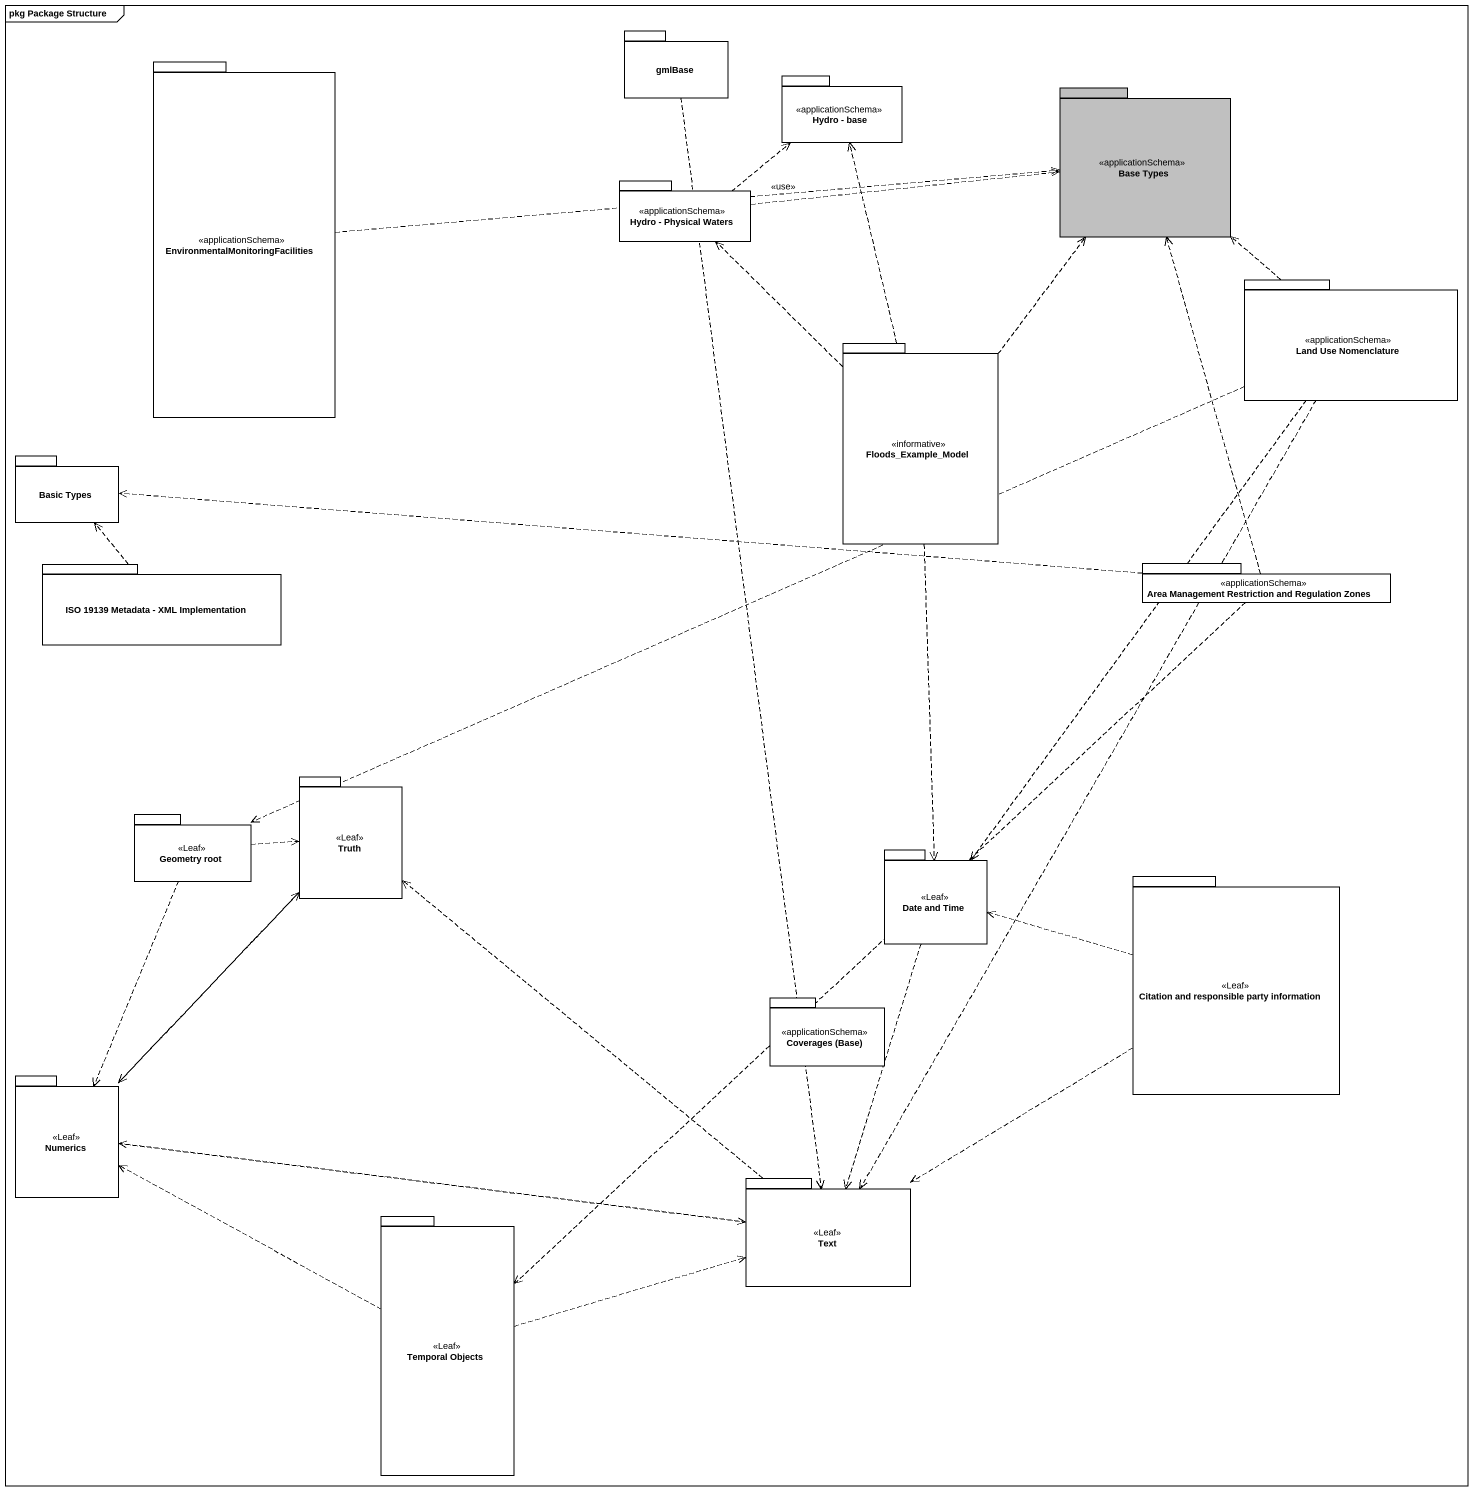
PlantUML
@startuml
mainframe pkg Package Structure
package gmlBase {
}
package "EnvironmentalMonitoringFacilities" as EnvironmentalMonitoringFacil <<applicationSchema>> {
}
package "Hydro - base" as Hydro_base <<applicationSchema>> {
}
package "Base Types" as Base_Types <<applicationSchema>> #C0C0C0 {
}
package "Hydro - Physical Waters" as Hydro_Physical_Waters <<applicationSchema>> {
}
package "Land Use Nomenclature" as Land_Use_Nomenclature <<applicationSchema>> {
}
package Floods_Example_Model <<informative>> {
}
package "Basic Types" as Basic_Types {
}
package "ISO 19139 Metadata - XML Implementation" as ISO_19139_Metadata_XML {
}
package "Area Management Restriction and Regulation Zones" as Area_Management_Restriction <<applicationSchema>> {
}
package Truth <<Leaf>> {
}
package "Geometry root" as Geometry_root <<Leaf>> {
}
package "Date and Time" as Date_and_Time <<Leaf>> {
}
package "Citation and responsible party information" as Citation_and_responsible <<Leaf>> {
}
package "Coverages (Base)" as Coverages_Base <<applicationSchema>> {
}
package Numerics <<Leaf>> {
}
package Text <<Leaf>> {
}
package "Temporal Objects" as Temporal_Objects <<Leaf>> {
}
gmlBase ..> Text
EnvironmentalMonitoringFacil .right.> Base_Types : <<use>>
Hydro_Physical_Waters .up.> Hydro_base
Hydro_Physical_Waters .right.> Base_Types
Land_Use_Nomenclature .up.> Base_Types
Land_Use_Nomenclature .left.> Geometry_root
Land_Use_Nomenclature ..> Date_and_Time
Land_Use_Nomenclature ..> Text
Floods_Example_Model .up.> Hydro_base
Floods_Example_Model .up.> Base_Types
Floods_Example_Model .up.> Hydro_Physical_Waters
Floods_Example_Model ..> Date_and_Time
ISO_19139_Metadata_XML .up.> Basic_Types
Area_Management_Restriction .up.> Base_Types
Area_Management_Restriction .left.> Basic_Types
Area_Management_Restriction ..> Temporal_Objects
Truth ..> Numerics
Geometry_root .right.> Truth
Geometry_root ..> Numerics
Date_and_Time ..> Text
Citation_and_responsible .left.> Date_and_Time
Citation_and_responsible ..> Text
Numerics .up.> Truth
Numerics .right.> Text
Text .up.> Truth
Text .left.> Numerics
Temporal_Objects .left.> Numerics
Temporal_Objects .right.> Text
@enduml
